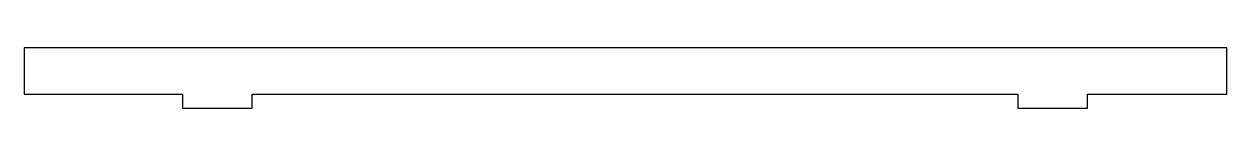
# Model space of a CAD drawing. Header units: millimetres. Extents: x -402 to -143, y 20 to 33.
import ezdxf

# ---------------------------------------------------------------- set-up
doc = ezdxf.new("R2010")
doc.units = ezdxf.units.MM
doc.layers.get('0').update_dxf_attribs({"linetype": 'CONTINUOUS'})

msp = doc.modelspace()

# ---------------------------------------------------------------- linework, layer by layer
msp.add_lwpolyline([(-143.1, 33), (-402, 33), (-402, 23), (-367.9, 23), (-367.9, 20), (-352.9, 20), (-352.9, 23), (-188.1, 23), (-188.1, 20), (-173.1, 20), (-173.1, 23), (-143.1, 23)], close=True)

doc.saveas('drawing.dxf')
